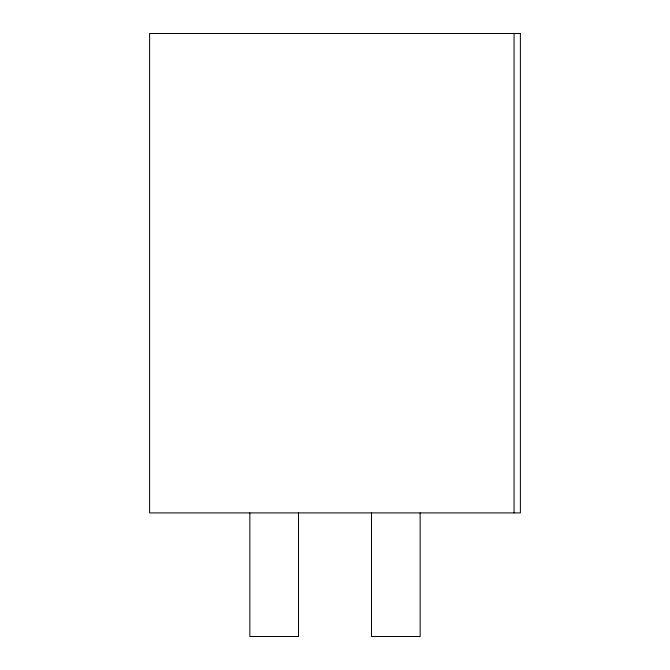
<?xml version="1.0" encoding="UTF-8"?>
<svg xmlns="http://www.w3.org/2000/svg" width="670" height="670" viewBox="0 0 670 670"><rect width="100%" height="100%" fill="white"/><g stroke="black" fill="none" stroke-linecap="round" stroke-linejoin="round"><path stroke-width="1" d="M514.066 33.5L514.066 512.91M420.149 512.91L420.149 636.5L371.49 636.5L371.49 512.91M298.51 512.91L298.51 636.5L249.851 636.5L249.851 512.91M520.381 33.5L149.619 33.5L149.619 512.91L520.381 512.91L520.381 33.5"/></g></svg>
